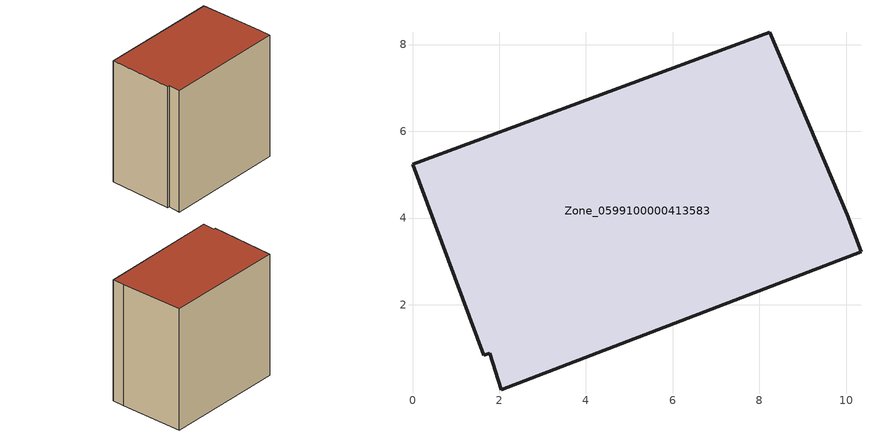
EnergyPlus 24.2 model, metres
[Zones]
Zone_0599100000413583
 floor ground (C_G): 2.05,0.04 1.78,0.89 1.64,0.83 0,5.24 8.24,8.29 10.03,4.07 10.34,3.22 z3.28
 wall outside (C_F): 1.78,0.89 2.05,0.04 10.34,3.22 10.03,4.07 8.24,8.29 0,5.24 1.64,0.83 1.78,0.89 z3.28:12.53
 roof outside (C_R): 10.03,4.07 8.24,8.29 0,5.24 1.64,0.83 1.78,0.89 2.05,0.04 10.34,3.22 z12.53
[BUILDING]
Pand.0599100000413583: North Axis=0; Terrain=City; Loads Convergence Tolerance Value=0.04; Temperature Convergence Tolerance Value=0.4; Solar Distribution=FullExterior; Maximum Number of Warmup Days=25; Minimum Number of Warmup Days=1
[Site:Location]
Rotterdam.The.Hague.AP_ZH_NLD Design_Conditions: Latitude=51.96; Longitude=4.45; Time Zone=1; Elevation=-4.5
[SITE:GROUNDTEMPERATURE:BUILDINGSURFACE]
18, 18, 18, 18, 18, 18, 18, 18, 18, 18, 18, 18
[MATERIAL] Thermal Absorptance=0.9; Solar Absorptance=0.7; Visible Absorptance=0.7
Name | Roughness | Thickness | Conductivity | Density | Specific Heat
G.TI.1992-2005 | MediumSmooth | 0.15 | 0.06 | 540 | 1210
F.TI.1992-2005 | Rough | 0.3 | 0.12 | 1920 | 840
R.TI.1992-2005 | MediumRough | 0.2 | 0.08 | 1500 | 1000
[CONSTRUCTION]
C_G: G.TI.1992-2005
C_F: F.TI.1992-2005
C_R: R.TI.1992-2005
[ZONE]
Zone_0599100000413583: Type=1; Multiplier=1; Ceiling Height=Autocalculate; Volume=Autocalculate; Floor Area=autocalculate; Part of Total Floor Area=Yes
[ZONEINFILTRATION:DESIGNFLOWRATE]
Infil_Zone_0599100000413583: Zone or ZoneList or Space or SpaceList=Zone_0599100000413583; Schedule=AlwaysOn; Design Flow Rate Calculation Method=Flow/Area; Flow Rate per Floor Area=0.0015; Constant Term Coefficient=1; Temperature Term Coefficient=0; Velocity Term Coefficient=0; Velocity Squared Term Coefficient=0
[HVACTEMPLATE:ZONE:IDEALLOADSAIRSYSTEM]
Zone_0599100000413583: Maximum Heating Supply Air Temperature=50; Minimum Cooling Supply Air Temperature=13; Maximum Heating Supply Air Humidity Ratio=0.0156; Minimum Cooling Supply Air Humidity Ratio=0.0077; Heating Limit=NoLimit; Cooling Limit=NoLimit; Dehumidification Control Type=ConstantSensibleHeatRatio; Cooling Sensible Heat Ratio=0.7; Dehumidification Setpoint=60; Humidification Control Type=None; Humidification Setpoint=30; Outdoor Air Method=None; Outdoor Air Flow Rate per Person=0.00944; Outdoor Air Flow Rate per Zone Floor Area=0; Outdoor Air Flow Rate per Zone=0; Demand Controlled Ventilation Type=None; Outdoor Air Economizer Type=NoEconomizer; Heat Recovery Type=None; Sensible Heat Recovery Effectiveness=0.7; Latent Heat Recovery Effectiveness=0.65
[ZONECONTROL:THERMOSTAT]
ThermostatControl_Zone_0599100000413583: Zone or ZoneList=Zone_0599100000413583; Control Type Schedule=DualSetpointControlType; Control 1=Thermostat_Zone_0599100000413583; Temperature Difference Between Cutout And Setpoint=0
[THERMOSTATSETPOINT:DUALSETPOINT]
Thermostat_Zone_0599100000413583: Heating Setpoint Temperature Schedule=HeatingSetpoint_Zone_0599100000413583; Cooling Setpoint Temperature Schedule=CoolingSetpoint_Zone_0599100000413583
[SCHEDULE:COMPACT]
HeatingSetpoint_Zone_0599100000413583: Through: 12/31, For: AllDays, Until: 24:00, 21
CoolingSetpoint_Zone_0599100000413583: Through: 12/31, For: AllDays, Until: 24:00, 24
DualSetpointControlType: Through: 12/31, For: AllDays, Until: 24:00, 4
AlwaysOn: Through: 12/31, For: AllDays, Until: 24:00, 1
